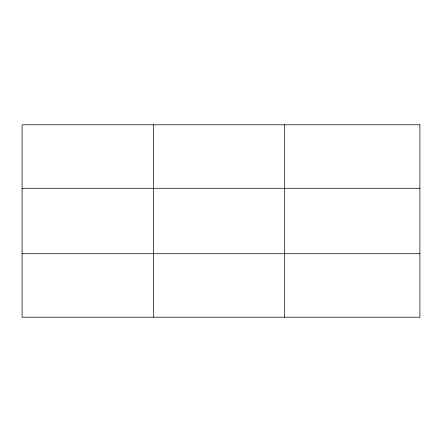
<?xml version="1.0" encoding="UTF-8"?>
<svg xmlns="http://www.w3.org/2000/svg" width="442" height="442" viewBox="0 0 442 442"><rect width="100%" height="100%" fill="white"/><g stroke="black" fill="none" stroke-linecap="round" stroke-linejoin="round"><path stroke-width="0.66" d="M153.374 124.793L153.374 317.207M284.648 124.793L284.648 317.207M22.1 188.292L419.9 188.292M22.1 253.708L419.9 253.708M419.9 124.793L419.9 317.207L22.1 317.207L22.1 124.793L419.9 124.793"/></g></svg>
